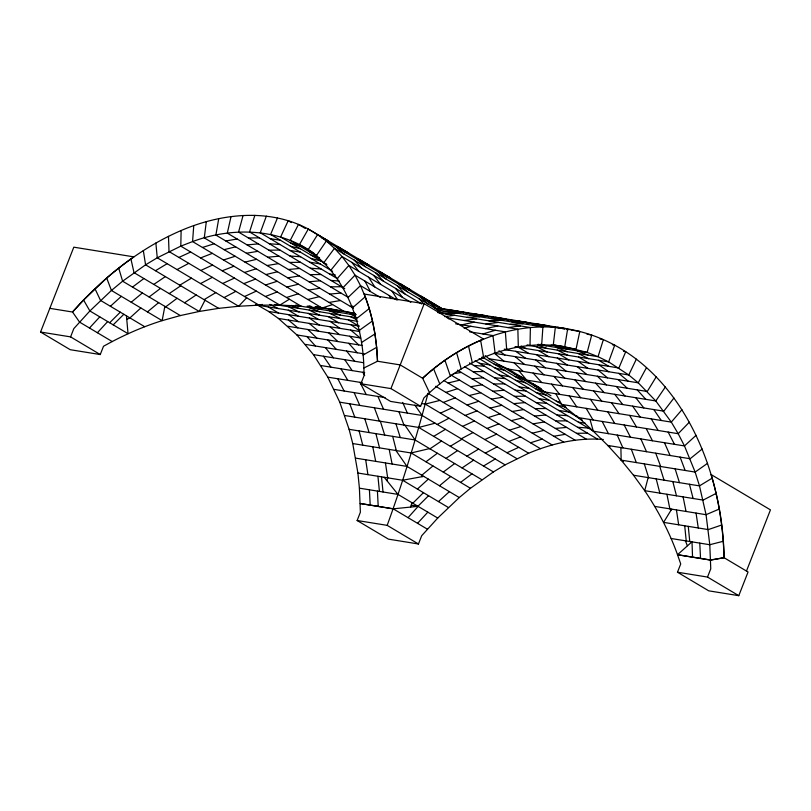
<?xml version="1.0" encoding="UTF-8"?>
<svg xmlns="http://www.w3.org/2000/svg" width="811" height="811" viewBox="0 0 811 811"><rect width="100%" height="100%" fill="white"/><g stroke="black" fill="none" stroke-linecap="round" stroke-linejoin="round"><path stroke-width="1.22" d="M442.857 309.143L308.302 229.037C268.897 208.021 220.896 213.415 181.127 230.527L180.802 246.138L279.846 305.108L300.891 306.061L192.572 241.577L180.802 246.138L157.253 257.797L145.574 264.832L122.613 281.194L111.431 290.46L89.879 310.968L73.821 328.607L70.587 336.879L40.55 332.034L73.801 247.173L133.845 256.864A266.86 172.256 -59.2 0 0 72.503 312.012L49.826 308.352M193.748 225.63L192.572 241.577C232.301 226.756 279.653 228.053 314.688 253.884L309.255 250.65M429.587 392.788L422.643 378.261L400.208 364.909L377.51 361.25L363.875 368.001L364.139 375.473L360.895 383.745L390.578 401.415L420.605 406.26L423.849 397.988C457.931 364.727 504.716 341.39 553.254 345.344L555.332 327.391L440.15 308.798L435.091 308.555M206.308 221.656L204.281 237.876L322.129 308.038L332.581 304.541M218.747 218.635L215.878 235.058L343.479 311.029L354.052 313.269M164.856 306.345L162.139 320.649C141.722 327.046 122.157 335.835 103.504 346.277L100.26 354.549L70.233 349.703L40.55 332.034M231.023 216.567L227.313 233.132L353.454 308.231M256.134 304.287L268.512 311.424L278.386 318.419L296.877 334.933L313.441 354.61L327.806 377.145L339.758 402.185L349.095 429.323L352.744 443.546L357.904 473.026L359.405 488.171L360.378 512.238L357.134 520.51L387.171 525.356C402.945 482.079 416.276 437.869 428.026 393.325L528.65 453.227C552.149 443.445 577.767 437.372 603.343 439.491M648.161 477.598L644.704 490.675C658.157 510.626 669.43 532.046 677.52 554.724L710.558 560.056L724.071 557.715L748.056 571.998L738.78 595.679L708.743 590.834L677.479 572.221L680.723 563.949L677.489 554.714L710.527 560.046L724.041 557.704C722.854 461.55 671.934 347.22 567.649 328.891L440.393 308.342M243.077 215.462L238.556 232.098L348.548 297.586M603.384 339.556L598.052 356.688L608.635 361.878L628.768 374.976L638.237 382.822L655.795 400.958L671.295 422.105L678.189 433.703L684.474 445.938L695.139 472.073L699.477 485.88L706.057 514.691L709.787 544.728L710.76 568.795L707.516 577.067L677.479 572.221M422.055 476.675L422.389 475.591M254.867 215.32L249.545 231.966L344.746 288.645M386.857 480.609L387.759 477.851M410.609 507.118L412.059 502.769M266.353 216.152L260.25 232.747L337.832 278.933M360.895 383.745L390.932 388.591L424.183 303.73L483.518 339.059A266.86 197.468 -80.8 0 0 422.622 378.25C461.104 342.607 514.742 319.94 567.649 328.891L564.74 346.743L587.174 352.42L598.052 356.688L526.765 345.182M357.134 520.51L388.428 539.133L418.456 543.988L421.7 535.716L437.727 518.057L459.279 497.548L470.461 488.283L493.423 471.921L505.101 464.875L528.65 453.227M746.475 571.056L770.45 509.876L711.115 474.557A266.86 197.468 -80.8 0 1 724.041 557.704M395.626 450.075L406.99 466.416L459.279 497.548M277.484 217.946L270.621 234.42L332.591 271.31M636.341 359.172L628.768 374.976L493.909 353.211M205.021 300.222L199.212 311.465L180.346 315.57L162.139 320.649L111.431 290.46L106.707 278.061C129.071 258.78 153.928 242.175 181.127 230.527M646.499 367.586L638.237 382.822L488.881 358.715L485.181 355.583M671.66 509.146L663.591 522.375L708.287 529.593L721.638 525.031M656.18 376.892L647.259 391.49L508.091 369.025L499.383 364.96M308.018 249.93L317.588 234.592L308.302 229.037L299.36 244.76C343.55 268.238 362.77 320.375 363.896 368.022M316.158 255.941L326.326 241.029L441.225 309.437M665.334 387.04L655.795 400.958L526.684 380.116L518.888 370.769M673.941 398.008L663.824 411.177L544.566 391.926L537.571 386.594M330.746 270.347L341.968 256.489L334.456 248.338L326.326 241.029L317.588 234.592M681.96 409.727L671.295 422.105L561.688 404.415L555.87 393.751M337.143 278.69L348.831 265.44L341.968 256.489L421.781 304.003M72.554 312.032L83.594 300.06L106.707 278.061M89.484 328.019L99.773 316.858M97.401 332.723L107.691 321.572M408.055 517.671L418.223 506.307L393.213 508.832L360.175 503.499L393.183 508.821L427.438 529.208M417.543 523.318L427.833 512.167M246.686 297.789L238.657 306.254L218.676 308.352L199.212 311.465L134.008 272.638L130.926 258.952M342.901 287.763L355.015 275.172L348.831 265.44L410.812 302.341M689.35 422.176L678.189 433.703L577.969 417.533L561.688 404.415L564.882 406.311M109.667 322.748L120.292 312.174M113.205 324.856L123.84 314.283M412.829 503.225L423.454 492.662M417.939 506.277L428.563 495.703M348.01 297.505L360.49 285.624L355.015 275.172L396.62 299.938M677.52 554.724L692.016 541.758L692.533 557.147M696.102 435.294L684.474 445.938L593.348 431.229L576.601 415.739M110.397 306.284L121.326 296.35M129.922 317.912L140.85 307.977M417.401 489.053L428.33 479.119M438.457 501.593L449.385 491.659M352.43 307.896L365.244 296.775L360.49 285.624L380.278 297.404M131.22 302.239L142.401 292.974M147.44 311.9L158.632 302.635M421.781 475.226L432.962 465.96M439.491 485.769L450.673 476.503M702.164 449.03L690.131 458.742L607.774 445.442L593.348 431.229L590.013 419.469M356.171 318.895L369.248 308.565L365.244 296.775M132.507 287.084L143.902 278.528M149.102 296.968L160.497 288.412M165.697 306.842L177.092 298.286M425.968 461.794L437.362 453.248M443.272 472.093L454.667 463.537M460.567 482.393L471.961 473.837M359.192 330.452L372.482 320.963L369.248 308.565M707.537 463.334L695.139 472.073L621.165 460.131L607.774 445.442L609.902 446.719M153.796 284.418L165.363 276.612M169.195 293.592L180.762 285.776M184.594 302.756L196.161 294.951M429.952 448.828L441.519 441.022M446.009 458.387L457.576 450.581M462.067 467.947L473.634 460.141M361.493 342.526L374.956 333.919L372.482 320.963M155.864 243.026L157.253 257.797L238.657 306.254L259.074 305.169L279.846 305.108L289.385 299.218M712.19 478.145L699.477 485.88L633.492 475.226L621.165 460.131L620.891 447.56M155.469 270.722L167.147 263.687M179.778 285.188L191.457 278.153M204.078 299.664L215.767 292.629M433.713 436.369L445.391 429.333M450.318 446.253L461.996 439.217M466.923 456.147L478.602 449.101M483.528 466.031L495.207 458.985M363.064 355.066L376.639 347.361L374.956 333.919M177.041 269.576L188.801 263.332M200.56 283.576L212.32 277.342M224.079 297.576L235.839 291.342M437.21 424.467L448.97 418.223M461.266 438.781L473.026 432.547M485.313 453.096L497.072 446.861M716.093 493.402L703.117 500.103L644.704 490.675L633.492 475.226M178.907 257.442L190.697 252.028M200.783 270.469L212.573 265.055M222.66 283.495L234.45 278.082M244.537 296.522L256.327 291.108M440.434 413.144L452.224 407.73M462.615 426.343L474.405 420.939M484.796 439.552L496.575 434.138M506.966 452.751L518.756 447.337M719.245 509.055L706.057 514.691L654.751 506.409M126.759 319.321L130.003 317.963M200.591 257.918L212.36 253.356M222.184 270.783L233.953 266.221M243.787 283.637L255.556 279.075M265.39 296.502L277.159 291.94M443.343 402.449L455.113 397.887M465.179 415.445L476.959 410.883M487.026 428.451L498.795 423.889M508.862 441.448L520.632 436.886M202.466 247.467L214.175 243.766M223.471 259.976L235.18 256.276M244.486 272.486L256.195 268.786M265.501 284.996L277.2 281.295M286.506 297.505L298.215 293.805M445.898 392.392L457.597 388.692M467.055 404.993L478.754 401.293M488.212 417.584L499.921 413.884M509.369 430.185L521.078 426.485M530.526 442.776L542.235 439.075M464.166 328.333L470.938 326.306M482.92 333.95L495.349 330.249M344.766 415.516L418.729 427.458L435.091 423.2M723.25 541.272L709.787 544.728L671.184 538.504M421.548 403.493L425.228 404.091L439.927 400.411M224.059 249.656L235.656 246.838M244.993 262.115L256.58 259.297M265.917 274.574L277.514 271.756M286.841 287.033L298.438 284.215M307.764 299.492L319.362 296.664M448.057 383.005L459.644 380.187M469.123 395.555L480.72 392.737M490.199 408.095L501.796 405.277M511.265 420.645L522.862 417.827M532.34 433.186L543.938 430.367M352.744 443.546L411.157 452.974L429.566 448.595M255.465 304.591L259.074 305.169L262.348 304.419M448.493 318.845L450.764 318.348M461.804 324.836L474.303 322.149M485.333 328.627L497.842 325.951M357.904 473.026L402.601 480.244L423.707 476.371M225.762 240.948L237.207 239.022M246.422 253.245L257.868 251.319M267.083 265.552L278.528 263.616M287.753 277.849L299.188 275.922M308.413 290.145L319.848 288.219M329.073 302.452L340.508 300.516M453.258 373.759L461.266 372.411M470.623 386.725L482.069 384.799M491.425 399.103L502.871 397.177M512.228 411.491L523.663 409.565M533.03 423.869L544.465 421.943M553.832 436.257L565.267 434.331M444.631 316.635L454.657 315.317M464.034 320.497L476.564 318.855M485.941 324.035L498.471 322.393M507.848 327.563L520.378 325.931M247.102 244.912L258.344 243.878M267.752 257.209L278.994 256.175M288.402 269.495L299.644 268.471M309.052 281.792L320.294 280.758M329.702 294.089L340.944 293.055M350.352 306.376L352.846 306.152M472.063 378.838L483.295 377.804M492.885 391.237L504.128 390.203M513.718 403.635L524.96 402.611M534.54 416.033L545.783 415.009M555.373 428.441L566.615 427.407M445.675 313.867L458.185 313.269M467.237 317.344L479.747 316.746M488.8 320.832L501.31 320.233M510.372 324.309L522.882 323.711M438.112 312.215L450.551 312.032M248.45 237.988L259.439 237.856M268.958 250.204L279.957 250.072M289.476 262.419L300.475 262.288M309.995 274.635L320.984 274.503M330.513 286.841L341.502 286.719M472.975 371.661L483.974 371.539M493.686 383.988L504.675 383.867M514.387 396.315L525.386 396.184M535.098 408.643L546.087 408.511M555.799 420.97L566.798 420.838M576.509 433.297L587.499 433.165M307.105 306.163L310.826 306.213M448.848 311.759L461.287 312.215M469.863 315.155L482.302 315.601M490.868 318.551L503.307 318.997M511.883 321.937L524.312 322.383M532.888 325.333L545.327 325.779M269.333 243.746L280.038 244.527M289.872 255.982L300.577 256.752M310.42 268.208L321.126 268.988M330.959 280.434L339.282 281.042M473.746 365.447L484.451 366.217M494.517 377.814L505.223 378.585M515.289 390.182L525.994 390.953M536.061 402.55L546.766 403.32M556.833 414.908L567.538 415.688M577.604 427.275L588.31 428.056M451.626 310.654L463.943 312.144M472.549 314.029L484.866 315.52M493.473 317.405L505.79 318.905M514.387 320.781L526.704 322.281M535.311 324.157L547.628 325.657M553.254 345.344L564.74 346.743L554.136 345.03M440.15 308.798L453.704 310.491M270.144 238.637L280.515 240.309M289.933 250.417L300.303 252.089M309.721 262.196L320.092 263.869M329.509 273.976L335.267 274.909M424.183 303.73L364.149 294.038A266.86 172.256 -59.2 0 1 377.51 361.25L376.639 347.361M451.362 310.684L453.673 311.059M455.995 311.434L458.914 311.911M461.327 312.296L463.74 312.681M466.153 313.076L468.586 313.472M471.029 313.867L473.462 314.252M475.905 314.648L478.338 315.043M480.781 315.438L484.076 315.966M486.519 316.361L488.962 316.756M491.405 317.152L494.193 317.598M496.636 317.993L499.069 318.388M501.168 318.723L503.945 319.179M506.054 319.514L508.497 319.909M526.805 322.869L529.248 323.265M531.692 323.65L534.135 324.045M536.862 324.491L539.305 324.887M541.738 325.282L544.181 325.667M546.624 326.063L549.057 326.458L536.912 323.924M551.5 326.853L553.933 327.249M556.376 327.634L558.809 328.029M562.135 328.567L564.486 328.952M566.838 329.327L569.2 329.712M570.893 329.986L579.794 331.415L576.063 349.105L551.156 345.08M436.957 309.843L542.904 326.945L541.667 344.928L538.129 344.361M587.012 334.223L591.726 334.984L587.174 352.42L537.855 344.462M437.859 312.61L530.394 327.543L530.009 345.486L527.647 345.111M600.049 339.018L602.279 339.373M446.993 317.74L517.864 329.185L518.32 347.017L515.968 346.642M612.386 344.746L614.738 345.131L608.635 361.878L515.005 346.773M455.61 323.832L505.354 331.861L506.672 349.511L504.31 349.135M623.517 351.315L625.737 351.68L618.884 367.991L504.797 349.571M318.064 306.923L320.487 307.318M322.91 307.704L326.782 308.332M343.479 311.029L327.999 308.525L339.322 310.887M322.129 308.038L314.952 306.882L355.39 313.482M469.498 331.79L492.926 335.572L495.085 352.967M295.914 305.26L300.891 306.061M295.478 305.331L355.715 315.063M276.227 304.52L279.846 305.108M274.716 304.5L356.81 317.75M258.253 305.321L357.773 321.389M268.512 311.424L359.445 326.103M278.386 318.419L359.547 331.517M287.854 326.265L360.733 338.025M479.483 363.267L489.854 364.94M296.877 334.933L362.385 345.506M499.272 375.047L509.643 376.72M305.423 344.401L364.048 353.86M519.06 386.827L529.431 388.499M313.441 354.61L363.47 362.689M538.849 398.606L549.219 400.279M320.913 365.548L364.697 372.614M558.627 410.386L569.008 412.059M327.806 377.145L362.416 382.731M578.415 422.166L585.339 423.281M334.102 389.381L385.063 397.603M339.758 402.185L422.125 415.475L505.101 464.875M349.095 429.323L415.07 439.967L481.856 479.727M355.684 458.134L406.99 466.416M359.405 488.171L397.998 494.406L437.727 518.057M411.238 505.172L417.057 506.115M557.644 327.269L564.922 328.79M516.181 320.578L524.687 322.352M495.46 317.233L503.966 319.007M474.729 313.887L484.451 315.915M454.008 310.542L463.72 312.57M554.724 345.121L566.048 347.483M316.331 307.075L318.601 307.541M290.409 246.199L300.415 248.764M310.958 258.425L320.953 261M481.734 357.469L483.954 358.036M494.74 367.849L504.746 370.414M515.532 380.227L525.538 382.792M536.324 392.595L546.32 395.17M557.106 404.973L565.997 407.254M556.042 345.871L567.153 349.186M540.846 344.178L546.401 345.841M349.48 312.529L356.151 314.516M328.729 309.173L339.85 312.499M309.082 306.163L319.088 309.143M290.52 242.874L300.111 246.331M311.039 255.09L319.564 258.162M494.132 364.098L503.722 367.545M514.873 376.446L524.464 379.893M535.615 388.793L545.205 392.24M556.356 401.141L559.549 402.286M577.168 350.808L588.036 355.076M556.478 347.463L567.355 351.731M537.977 344.979L546.675 348.395M350.23 314.171L355.674 316.31M329.55 310.836L340.417 315.104M308.859 307.501L319.737 311.759M291.443 305.433L299.056 308.423M321.551 237.735L328.09 240.816M343.296 250.538L348.74 253.113M361.767 261.801L369.39 265.41M383.502 274.615L390.04 277.707M406.331 287.935L410.69 289.993M425.897 299.715L431.34 302.29M310.005 252.221L316.858 255.455M513.789 373.547L522.933 377.865M534.692 385.985L541.545 389.219M578.03 353.454L588.614 358.655M557.279 350.109L567.862 355.299M536.527 346.753L547.111 351.954M521.067 346.003L526.359 348.598M350.697 316.756L357.053 319.879M329.945 313.411L340.529 318.601M309.194 310.066L319.777 315.256M288.442 306.71L299.026 311.911M269.81 304.399L278.274 308.555M598.619 360.266L608.879 366.369M578.598 357.033L588.857 363.135M558.576 353.799L568.835 359.912M538.555 350.575L548.814 356.678M518.533 347.341L528.792 353.444M305.423 228.53L298.499 224.404L290.216 240.441L319.544 257.898M506.713 348.994L508.771 350.21M291.331 222.569L288.209 220.704L280.626 236.984L326.154 264.092M440.667 312.57L438.062 310.025L334.456 248.338L323.741 262.754L326.863 264.609M508.091 369.025L540.694 388.439M488.881 358.715L550.943 395.717M482.17 356.972L565.034 406.301M479.149 358.563L581.507 419.5M577.969 417.533L582.318 420.118M475.104 360.662L594.564 431.776M469.478 362.902L597.393 439.055M464.551 366.643L586.404 439.187M621.165 460.131L623.304 461.408M457.475 370.161L575.161 440.221M450.865 374.966L563.716 442.147M348.355 319.869L358.604 325.971M443.86 380.511L552.129 444.965M328.333 316.635L338.582 322.737M435.649 386.289L540.42 448.665M308.312 313.401L318.561 319.504M288.29 310.177L298.539 316.28M268.269 306.943L278.518 313.046M259.074 305.169L169.012 251.552L168.475 236.336M425.228 404.091L516.86 458.641M390.932 388.591L420.605 406.26M707.516 577.067L738.78 595.679M218.676 308.352L145.574 264.832L143.334 250.569M418.729 427.458L493.423 471.921M180.346 315.57L122.613 281.194L118.71 268.127M411.157 452.974L470.461 488.283M144.682 326.691L100.503 300.394L94.988 288.726M402.601 480.244L448.351 507.483M112.242 341.563L79.569 322.109L72.524 312.012M70.587 336.879L100.26 354.549M387.171 525.356L418.456 543.988M421.507 296.431L430.793 301.976M431.807 302.564L441.883 308.585M338.856 247.233L348.142 252.779M359.516 259.53L368.802 265.085M380.177 271.827L389.473 277.382M400.837 284.134L410.133 289.679M318.196 234.926L327.482 240.482M532.868 383.775L539.366 387.658M598.863 364.757L608.747 371.742M578.101 361.402L587.975 368.387M557.329 358.046L567.213 365.041M536.558 354.701L546.442 361.686M515.786 351.345L525.67 358.33M498.978 350.788L504.898 354.985M350.889 324.724L359.78 331.02M330.097 321.369L339.981 328.364M309.315 318.013L319.199 325.008M288.534 314.658L298.407 321.653M421.081 296.197L429.81 302.645M400.158 283.738L408.886 290.186M379.234 271.29L387.962 277.727M358.3 258.831L367.028 265.268M337.376 246.372L346.104 252.809M618.752 373.354L628.231 381.2M598.031 370.019L607.51 377.855M577.31 366.673L586.779 374.51M556.589 363.328L566.058 371.174M535.868 359.983L545.337 367.829M515.147 356.637L524.616 364.484M494.426 353.292L503.895 361.138M350.676 330.087L360.145 337.934M329.915 326.732L339.393 334.578M309.163 323.386L318.632 331.233M288.402 320.031L297.87 327.877M428.178 301.672L438.062 310.025M420.26 296.958L428.401 304.267M399.245 284.448L407.386 291.757M378.24 271.938L386.371 279.248M357.225 259.429L365.366 266.738M336.21 246.919L344.351 254.228M618.215 379.589L627.238 388.256M597.393 376.223L606.415 384.901M576.56 372.867L585.583 381.535M555.738 369.502L564.76 378.179M534.915 366.146L543.938 374.814M514.093 362.781L523.105 371.448M349.673 336.241L358.695 344.908M328.779 332.865L337.802 341.543M307.876 329.499L316.898 338.167M419.044 298.701L424.052 304.135M397.441 285.837L404.963 293.987M375.848 272.983L383.36 281.123M354.245 260.118L361.757 268.269M637.253 389.878L645.789 399.336M616.431 386.512L624.967 395.981M595.619 383.157L604.154 392.615M574.796 379.791L583.342 389.26M553.984 376.436L562.52 385.894M533.162 373.07L541.707 382.539M348.7 343.296L357.245 352.765M327.796 339.921L336.342 349.389M306.893 336.545L315.428 346.013M384.161 477.273L397.998 494.406M635.773 397.725L643.802 407.943M614.728 394.328L622.747 404.547M593.682 390.932L601.701 401.141M572.637 387.526L580.656 397.745M551.581 384.13L559.61 394.349M346.611 351.051L354.64 361.26M325.444 347.625L333.463 357.844M395.626 288.432L402.479 297.384M373.739 275.405L380.602 284.357M351.862 262.379L358.726 271.33M414.867 405.155L422.125 415.475M404.912 425.228L415.07 439.967M653.808 409.555L661.279 420.493M632.671 406.149L640.153 417.077M611.545 402.732L619.016 413.661M590.408 399.326L597.879 410.254M569.271 395.91L576.743 406.838M344.716 359.658L352.187 370.597M323.457 356.232L330.929 367.16M392.139 291.23L397.704 299.979M368.62 277.22L374.804 286.952M651.274 418.871L658.167 430.479M629.569 415.374L636.463 426.971M607.865 411.866L614.758 423.464M586.16 408.359L593.054 419.966M362.791 372.31L364.676 375.473M340.934 368.782L347.828 380.379M83.594 300.06L89.879 310.968L128.026 333.676L126.455 315.844M670.332 508.923L671.032 510.18M389.219 295.528L390.861 298.671M364.909 281.062L370.384 291.514M668.173 432.091L674.468 444.316M646.174 428.543L652.46 440.768M624.176 424.984L630.461 437.22M602.167 421.436L608.463 433.662M359.952 382.336L366.248 394.572M337.822 378.767L344.107 390.993M664.452 442.705L670.109 455.508M640.852 438.893L646.509 451.697M617.242 435.081L622.899 447.885M402.661 402.428L407.375 413.103M377.916 396.447L383.583 409.261M354.123 392.605L359.78 405.419M433.632 368.853L439.805 383.998M685.407 540.795L687.322 545.691M680.125 457.12L685.133 470.461M655.714 453.187L660.722 466.518M631.313 449.243L636.321 462.574M398.961 411.745L403.969 425.076M374.368 407.771L379.366 421.102M349.764 403.797L354.772 417.128M444.955 360.317L450.358 376.04M675.117 468.839L679.456 482.646M659.718 466.355L664.047 480.163M644.309 463.872L648.648 477.679M395.95 423.778L400.289 437.585M380.369 421.264L384.698 435.071M364.788 418.75L369.117 432.557M456.593 352.684L461.206 368.924M689.462 484.258L693.111 498.491M672.826 481.582L676.475 495.805M656.2 478.895L659.84 493.118M392.686 436.359L396.336 450.581M375.899 433.652L379.538 447.875M359.111 430.935L362.75 445.158M468.505 346.003L472.306 362.689M683.095 496.869L686.035 511.457M666.916 494.264L669.856 508.852M389.179 449.426L392.118 464.014M372.766 446.78L375.706 461.368M480.629 340.285L483.62 357.367M696.051 513.079L698.271 527.971M676.435 509.906L678.655 524.808M385.448 462.939L387.668 477.831M365.69 459.756L367.92 474.648M688.265 526.359L689.766 541.495M684.717 525.781L686.218 540.927M381.515 476.838L383.015 491.983M377.926 476.26L379.426 491.405M699.771 543.117L700.542 558.444M377.429 491.081L378.2 506.409M369.421 489.793L370.191 505.121"/></g></svg>
